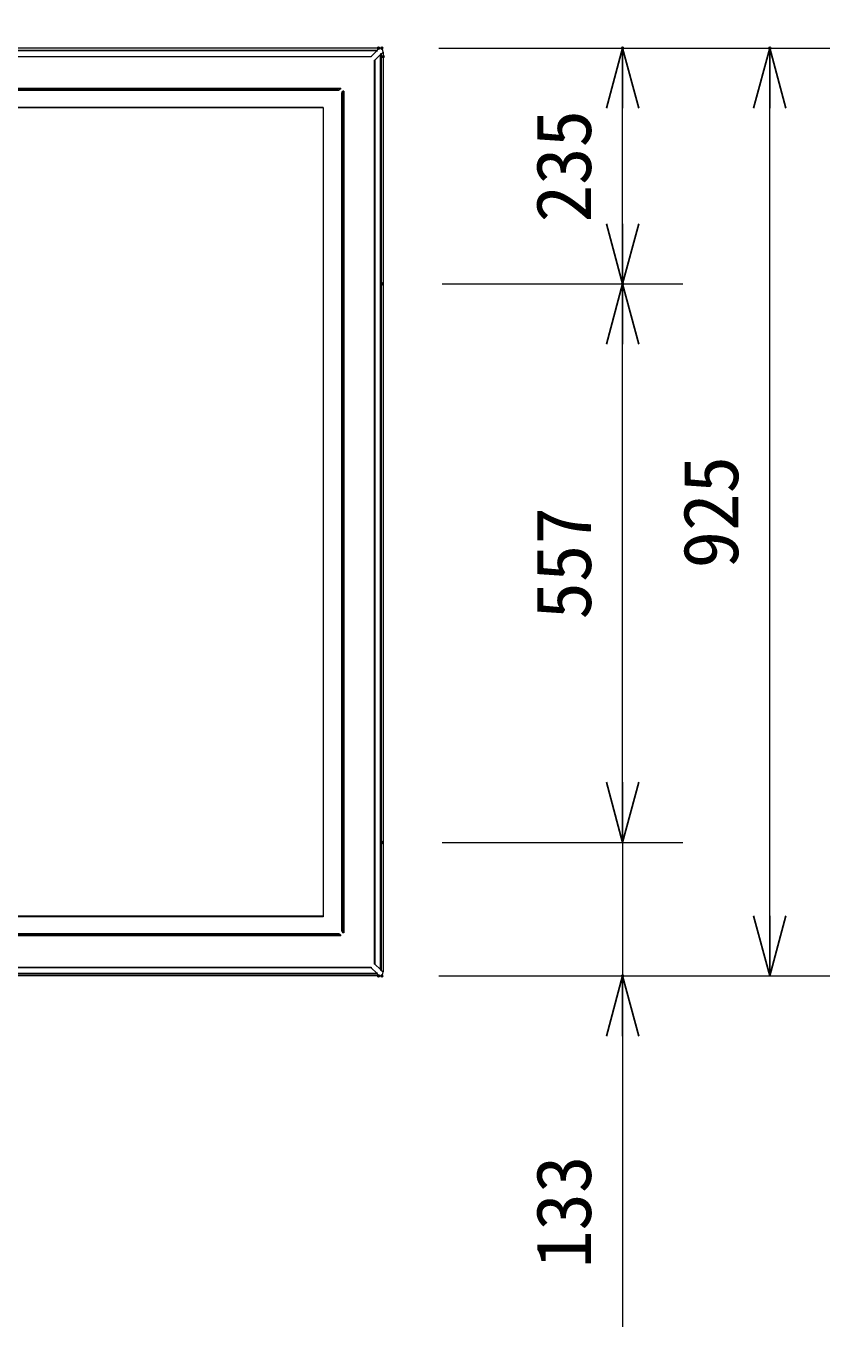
# Model space of a CAD drawing. Units: millimetres, scale not verified. Extents: x -62 to 63, y -57 to 57.
# Drawn here: x -9.02 to 17.7, y -13.47 to 29.77 of the extents above; entities that cross this region are included whole.
import ezdxf
from ezdxf.enums import TextEntityAlignment as Align

# ---------------------------------------------------------------- set-up
doc = ezdxf.new("R2010")
doc.units = ezdxf.units.MM
doc.header["$LTSCALE"] = 0.125
doc.header["$PDMODE"] = 32
doc.header["$PDSIZE"] = 0.0625
doc.linetypes.add('USER5', pattern=[1.4, 0.7, -0.7])
doc.layers.add('0-0_0', color=7, linetype='Continuous')
doc.layers.add('0-4_Defpoints', color=7, linetype='Continuous')
doc.layers.add('0-5_GAIKEI', color=1, linetype='USER5', lineweight=18)
doc.layers.add('0-6_SUNPO', color=7, linetype='Continuous', lineweight=18)
doc.styles.add('ＭＳ ゴシック', font='')
doc.styles.get('ＭＳ ゴシック').set_extended_font_data('MS Gothic')

# ---------------------------------------------------------------- blocks, each defined once
blk = doc.blocks.new('_OPEN30')
at = {"layer": '0-0_0'}
blk.add_line((0, 0), (-1, 0), dxfattribs=at)
blk.add_lwpolyline([(-1, 0.26795), (0, 0), (-1, -0.26795)], dxfattribs=at)
blk = doc.blocks.new('D11')
at = {"layer": '0-4_Defpoints'}
for p in [(8.2401, 27.4467), (16.2401, 27.4467), (8.2401, 8.88)]:
    blk.add_point(p, dxfattribs=at)
at = {"layer": '0-6_SUNPO'}
for p, q in [((10.2401, 27.4467), (18.2401, 27.4467)), ((16.2401, 10.88), (16.2401, 25.4467)), ((10.2401, 8.88), (18.2401, 8.88))]:
    blk.add_line(p, q, dxfattribs=at)
at = {"layer": '0-6_SUNPO', "xscale": 2, "yscale": 2}
for p, rotation in [((16.2401, 27.4467), 90), ((16.2401, 8.88), 270)]:
    blk.add_blockref('_OPEN30', p, dxfattribs=dict(at, rotation=rotation))
at = {"layer": '0-6_SUNPO', "style": 'ＭＳ ゴシック'}
blk.add_text('557', height=1.833, rotation=90, dxfattribs=at).set_placement((15.7401, 16.2884), align=Align.BOTTOM_LEFT)
blk = doc.blocks.new('D10')
at = {"layer": '0-4_Defpoints'}
for p in [(8.2401, 8.88), (8.2401, 4.4434), (16.2401, 4.4434)]:
    blk.add_point(p, dxfattribs=at)
at = {"layer": '0-6_SUNPO'}
for p, q in [((16.2401, 10.88), (16.2401, 12.88)), ((10.2401, 8.88), (18.2401, 8.88)), ((16.2401, 8.88), (16.2401, 4.4434)), ((10.2401, 4.4434), (18.2401, 4.4434)), ((16.2401, 2.4434), (16.2401, -7.2233))]:
    blk.add_line(p, q, dxfattribs=at)
at = {"layer": '0-6_SUNPO', "xscale": 2, "yscale": 2}
for p, rotation in [((16.2401, 8.88), 270), ((16.2401, 4.4434), 90)]:
    blk.add_blockref('_OPEN30', p, dxfattribs=dict(at, rotation=rotation))
at = {"layer": '0-6_SUNPO', "style": 'ＭＳ ゴシック'}
blk.add_text('133', height=1.833, rotation=90, dxfattribs=at).set_placement((15.7401, -5.265), align=Align.BOTTOM_LEFT)
blk = doc.blocks.new('D9')
at = {"layer": '0-4_Defpoints'}
for p in [(8.2401, 35.2834), (16.2401, 35.2834), (8.2401, 27.4467)]:
    blk.add_point(p, dxfattribs=at)
at = {"layer": '0-6_SUNPO'}
for p, q in [((10.2401, 35.2834), (18.2401, 35.2834)), ((16.2401, 29.4467), (16.2401, 33.2834)), ((10.2401, 27.4467), (18.2401, 27.4467))]:
    blk.add_line(p, q, dxfattribs=at)
at = {"layer": '0-6_SUNPO', "xscale": 2, "yscale": 2}
for p, rotation in [((16.2401, 35.2834), 90), ((16.2401, 27.4467), 270)]:
    blk.add_blockref('_OPEN30', p, dxfattribs=dict(at, rotation=rotation))
at = {"layer": '0-6_SUNPO', "style": 'ＭＳ ゴシック'}
blk.add_text('235', height=1.833, rotation=90, dxfattribs=at).set_placement((15.7401, 29.49), align=Align.BOTTOM_LEFT)
blk = doc.blocks.new('D8')
at = {"layer": '0-4_Defpoints'}
for p in [(8.2832, 48.0003), (-43.5168, 35.0003), (8.2832, 35.0003)]:
    blk.add_point(p, dxfattribs=at)
at = {"layer": '0-6_SUNPO'}
for p, q in [((-43.5168, 37.0003), (-43.5168, 50.0003)), ((8.2832, 37.0003), (8.2832, 50.0003)), ((-41.5168, 48.0003), (6.2832, 48.0003))]:
    blk.add_line(p, q, dxfattribs=at)
at = {"layer": '0-6_SUNPO', "xscale": 2, "yscale": 2, "rotation": 180}
blk.add_blockref('_OPEN30', (-43.5168, 48.0003), dxfattribs=at)
at = {"layer": '0-6_SUNPO', "xscale": 2, "yscale": 2}
blk.add_blockref('_OPEN30', (8.2832, 48.0003), dxfattribs=at)
at = {"layer": '0-6_SUNPO', "style": 'ＭＳ ゴシック'}
blk.add_text('1554', height=1.833, dxfattribs=at).set_placement((-20.1168, 48.5003), align=Align.BOTTOM_LEFT)
blk = doc.blocks.new('D7')
at = {"layer": '0-4_Defpoints'}
for p in [(8.1299, 35.2834), (21.1299, 35.2834), (8.1299, 4.4434)]:
    blk.add_point(p, dxfattribs=at)
at = {"layer": '0-6_SUNPO'}
for p, q in [((10.1299, 35.2834), (23.1299, 35.2834)), ((21.1299, 6.4434), (21.1299, 33.2834)), ((10.1299, 4.4434), (23.1299, 4.4434))]:
    blk.add_line(p, q, dxfattribs=at)
at = {"layer": '0-6_SUNPO', "xscale": 2, "yscale": 2}
for p, rotation in [((21.1299, 35.2834), 90), ((21.1299, 4.4434), 270)]:
    blk.add_blockref('_OPEN30', p, dxfattribs=dict(at, rotation=rotation))
at = {"layer": '0-6_SUNPO', "style": 'ＭＳ ゴシック'}
blk.add_text('925', height=1.833, rotation=90, dxfattribs=at).set_placement((20.6299, 17.9884), align=Align.BOTTOM_LEFT)

msp = doc.modelspace()

# ---------------------------------------------------------------- linework, layer by layer
at = {"layer": '0-5_GAIKEI', "color": 7, "linetype": 'Continuous'}
for p, q in [((2.7153, 29.0385), (-48.8181, 29.0385)), ((2.8486, 28.9051), (2.8486, -1.6682)), ((2.7153, -1.8015), (-48.8181, -1.8015))]:
    msp.add_line(p, q, dxfattribs=at)
at = {"layer": '0-5_GAIKEI', "linetype": 'Continuous'}
for p, q in [((-48.7408, 28.9743), (2.638, 28.9743)), ((2.638, 28.9743), (2.638, 28.9505)), ((2.6512, 28.9744), (2.7153, 29.0385)), ((2.638, 28.9505), (-48.7408, 28.9505)), ((-48.5537, 28.7634), (2.4509, 28.7634)), ((2.4509, 28.746), (-48.5537, 28.746)), ((2.4509, 28.7634), (2.638, 28.9505)), ((2.4509, 28.7634), (2.4509, 28.746)), ((2.5561, -1.4038), (2.5561, 28.6407)), ((2.5735, 28.6407), (2.5561, 28.6407)), ((2.7607, 28.8279), (2.5735, 28.6407)), ((2.5735, 28.6407), (2.5735, -1.4038)), ((2.7845, 28.8279), (2.7607, 28.8279)), ((2.7607, -1.591), (2.7607, 28.8279)), ((2.8486, 28.9051), (2.7845, 28.841)), ((2.7845, 28.8279), (2.7845, -1.591)), ((-47.5426, 27.7056), (1.4398, 27.7056)), ((1.4398, 27.682), (-47.5426, 27.682)), ((1.4398, 27.682), (1.3845, 27.6472)), ((1.4398, 27.682), (1.4398, 27.7056)), ((-47.4681, 27.6487), (1.3653, 27.6487)), ((1.3653, 27.639), (-47.4681, 27.639)), ((-47.4681, 27.6351), (1.3653, 27.6351)), ((1.3653, 27.639), (1.3653, 27.6487)), ((1.3653, 27.6351), (1.3653, 27.639)), ((1.4653, 27.5351), (1.4653, -0.2982)), ((1.4691, 27.5351), (1.4653, 27.5351)), ((1.4691, -0.2982), (1.4691, 27.5351)), ((1.4788, 27.5351), (1.4691, 27.5351)), ((1.4774, 27.5544), (1.5122, 27.6096)), ((1.4788, 27.5351), (1.4788, -0.2982)), ((1.5357, 27.6096), (1.5122, 27.6096)), ((1.5122, -0.3727), (1.5122, 27.6096)), ((1.5357, 27.6096), (1.5357, -0.3727)), ((0.8486, 27.0685), (-46.9514, 27.0685)), ((0.8486, 27.0518), (-46.9514, 27.0518)), ((0.8486, 27.0518), (0.8486, 0.1851)), ((0.8486, 0.1851), (-46.9514, 0.1851)), ((1.3653, -0.3982), (-47.4681, -0.3982)), ((-47.4681, -0.402), (1.3653, -0.402)), ((1.3653, -0.4118), (-47.4681, -0.4118)), ((1.3653, -0.3982), (1.3653, -0.402)), ((1.3653, -0.4118), (1.3653, -0.402)), ((1.4398, -0.4451), (1.3845, -0.4103)), ((1.4691, -0.2982), (1.4653, -0.2982)), ((1.4788, -0.2982), (1.4691, -0.2982)), ((1.4774, -0.3174), (1.5122, -0.3727)), ((1.5357, -0.3727), (1.5122, -0.3727)), ((-47.5426, -0.4451), (1.4398, -0.4451)), ((1.4398, -0.4687), (-47.5426, -0.4687)), ((1.4398, -0.4687), (1.4398, -0.4451)), ((-48.7408, -1.7136), (2.638, -1.7136)), ((-48.5537, -1.509), (2.4509, -1.509)), ((2.4509, -1.5265), (-48.5537, -1.5265)), ((2.4509, -1.509), (2.4509, -1.5265)), ((2.638, -1.7136), (2.4509, -1.5265)), ((2.5561, -1.4038), (2.5735, -1.4038)), ((2.5735, -1.4038), (2.7607, -1.591)), ((2.638, -1.7136), (2.638, -1.7374)), ((2.7607, -1.591), (2.7845, -1.591)), ((2.7845, -1.6041), (2.8486, -1.6682)), ((2.638, -1.7374), (-48.7408, -1.7374)), ((2.7153, -1.8015), (2.6512, -1.7374))]:
    msp.add_line(p, q, dxfattribs=at)
msp.add_lwpolyline([(0.8486, 27.0685), (0.8486, 0.1685), (-46.9514, 0.1685)], dxfattribs=at)
for centre, radius, start, end in [((2.6376, 32.5179), 3.5436, 270.00711, 270.21961), ((2.7271, 29.5293), 0.5856, 261.24567, 262.84355), ((3.3451, 28.9178), 0.5914, 187.16427, 188.74651), ((6.3282, 28.8274), 3.5437, 179.7804, 179.99289), ((1.3745, 27.5351), 0.0946, 0.02542, 8.82627), ((1.3652, -0.3074), 0.0946, 270.02549, 278.82621), ((2.7279, -2.2981), 0.5914, 97.16427, 98.74651), ((3.3394, -1.6801), 0.5856, 171.24567, 172.84355), ((6.328, -1.5905), 3.5436, 180.00711, 180.21961), ((2.6376, -5.2811), 3.5437, 89.7804, 89.99289)]:
    msp.add_arc(centre, radius, start, end, dxfattribs=at)
at = {"layer": '0-5_GAIKEI', "color": 7, "linetype": 'Continuous'}
for centre, start, end in [((2.7153, 28.9051), 0, 90), ((2.7153, -1.6682), 270, 0)]:
    msp.add_arc(centre, 0.1333, start, end, dxfattribs=at)
at = {"layer": '0-5_GAIKEI', "linetype": 'Continuous'}
for centre, major_axis, ratio, start_param, end_param in [((2.6512, 28.9244), (0.0002, -0.05), 0.070962, 2.0675191, 3.0891003), ((2.7346, 28.841), (-0.05, 0.0002), 0.070962, 3.194085, 4.2156662), ((1.3845, 27.6708), (0.005, 0.033), 0.148807, 3.1945427, 3.9383142), ((1.5009, 27.5544), (-0.033, -0.005), 0.148807, 5.4864636, 6.2302353), ((1.3845, -0.4339), (-0.005, 0.033), 0.148807, 5.4864637, 6.2302353), ((1.5009, -0.3174), (-0.033, 0.005), 0.148807, 0.05295, 0.7967217), ((2.6512, -1.6875), (-0.0002, -0.05), 0.070962, 0.0524923, 1.0740736), ((2.7346, -1.6041), (0.05, 0.0002), 0.070962, 5.2091117, 6.230693)]:
    msp.add_ellipse(centre, major_axis=major_axis, ratio=ratio, start_param=start_param, end_param=end_param, dxfattribs=at)

# ---------------------------------------------------------------- block references
at = {"layer": '0-6_SUNPO'}
for name in ['D8', 'D7', 'D9', 'D11', 'D10']:
    msp.add_blockref(name, (-5.4346, -6.2449), dxfattribs=at)

doc.saveas('drawing.dxf')
